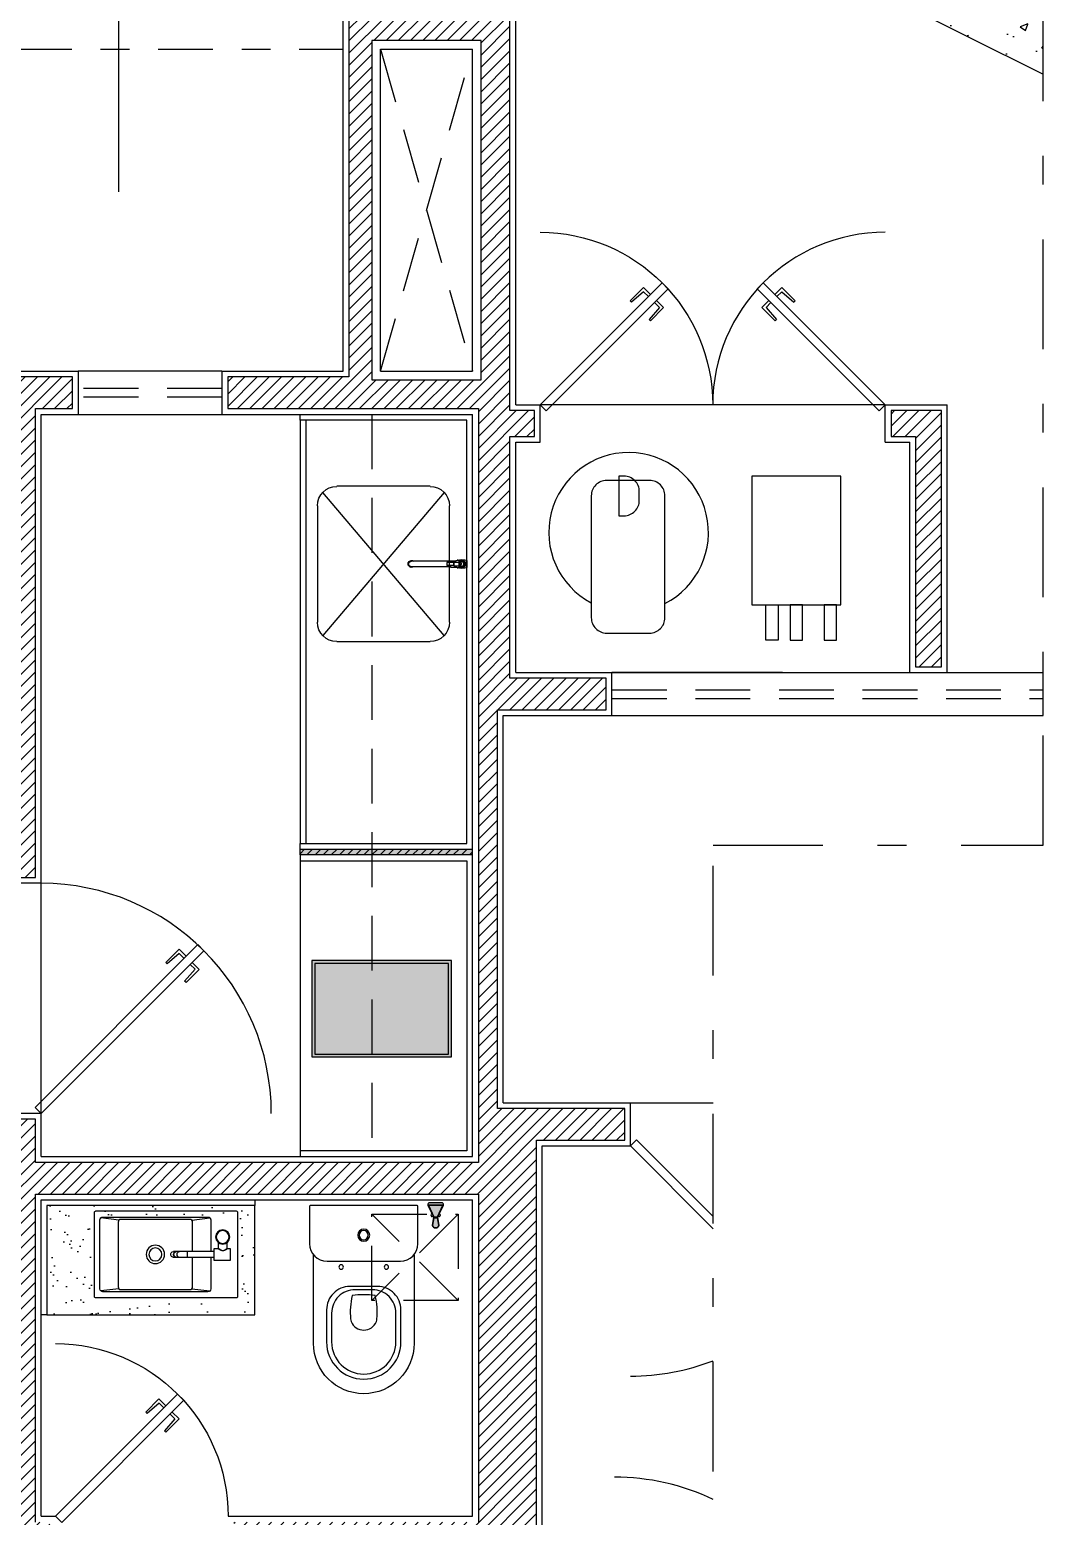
# Model space of a CAD drawing. Header units: millimetres. Extents: x 1999 to 2304, y 1614 to 1800.
# Drawn here: x 2216.34 to 2219.86, y 1637.04 to 1642.21 of the extents above; entities that cross this region are included whole.
import ezdxf

# ---------------------------------------------------------------- set-up
doc = ezdxf.new("R2010")
doc.units = ezdxf.units.MM
doc.header["$LTSCALE"] = 0.03
doc.linetypes.add('DASHDOT', pattern=[25.4, 12.7, -6.35, 0, -6.35])
doc.linetypes.add('HIDDEN', pattern=[9.525, 6.35, -3.175])
for name, color, linetype in [('BANCADAS', 5, 'Continuous'), ('BLOCOS', 5, 'Continuous'), ('Esquadrias', 3, 'Continuous'), ('Layout', 6, 'Continuous'), ('LOUÇAS E METAIS', 5, 'Continuous'), ('PL1', 1, 'Continuous'), ('PL250', 250, 'Continuous'), ('PL251', 251, 'Continuous'), ('PL3', 3, 'Continuous'), ('PL4', 4, 'Continuous'), ('PL5', 5, 'Continuous'), ('PL6', 6, 'Continuous'), ('Projeção', 250, 'HIDDEN'), ('Vegetação', 84, 'Continuous')]:
    doc.layers.add(name, color=color, linetype=linetype)
pattern_1 = [(45, (174.669163, -0.952507), (-0.02121320344, 0.02121320344), [])]

# ---------------------------------------------------------------- blocks, each defined once
blk = doc.blocks.new('PORTA60E')
at = {"layer": 'Esquadrias'}
for p, q in [((-0.4455, 0.4031), (-0.4243, 0.4243)), ((-0.4243, 0.4243), (0, 0)), ((-0.0212, -0.0212), (-0.4455, 0.4031)), ((-0.4049, 0.3624), (-0.4292, 0.3382)), ((-0.3837, 0.3837), (-0.3594, 0.4079)), ((-0.3766, 0.3766), (-0.3598, 0.3934)), ((-0.3598, 0.3934), (-0.318, 0.3573)), ((-0.3594, 0.4079), (-0.3134, 0.3619)), ((-0.3134, 0.3619), (-0.318, 0.3573)), ((-0.4292, 0.3382), (-0.3832, 0.2922)), ((-0.3978, 0.3554), (-0.4146, 0.3386)), ((-0.4146, 0.3386), (-0.3785, 0.2968)), ((-0.3832, 0.2922), (-0.3785, 0.2968)), ((0, 0), (-0.0212, -0.0212))]:
    blk.add_line(p, q, dxfattribs=at)
at = {"layer": 'Esquadrias', "color": 250}
blk.add_arc((0, 0), 0.6, 90, 180, dxfattribs=at)
blk = doc.blocks.new('compressor.01')
at = {"layer": 'Layout', "color": 5}
blk.add_lwpolyline([(0.0978, -0.096), (0.0978, 0.2239, 0.414214), (0.0578, 0.2639), (-0.055, 0.2639, 0.414214), (-0.0951, 0.2239), (-0.0951, -0.096, 0.414214), (-0.055, -0.1361), (0.0578, -0.1361, 0.414214)], format="xyb", close=True, dxfattribs=at)
at = {"layer": 'Layout'}
blk.add_lwpolyline([(0.0258, -0.1474), (0.0258, -0.0436), (0.012, -0.0436, 0.414214), (-0.0281, -0.0837), (-0.0281, -0.1073, 0.414214), (0.012, -0.1474)], format="xyb", close=True, dxfattribs=at)
at = {"layer": 'Layout', "color": 250}
blk.add_arc((0, 0), 0.2093, 117.0357, 62.1258, dxfattribs=at)
blk = doc.blocks.new('CP130_p')
at = {"layer": 'PL250'}
for points in [[(-0.0482, -0.2814, 0.414214), (-0.1293, -0.3626), (-0.1293, -0.4742, 1), (0.1293, -0.4742), (0.1293, -0.3626, 0.414214), (0.0482, -0.2814)], [(0.0402, -0.313, 0.080388), (-0.0402, -0.313, 0.078063), (-0.046, -0.3943, 0.074711), (-0.0439, -0.4031, 0.675472), (0.0439, -0.4031, 0.074711), (0.046, -0.3943, 0.078063)]]:
    blk.add_lwpolyline(points, format="xyb", close=True, dxfattribs=at)
at = {"layer": 'PL5'}
for points in [[(-0.1859, 0, 0.414232), (-0.1886, -0.0027), (-0.1886, -0.1325, 0.414213), (-0.1273, -0.1937), (0.1273, -0.1937, 0.414213), (0.1886, -0.1325), (0.1886, -0.0027, 0.414195), (0.1859, 0)], [(0, -0.0821, 1), (0, -0.1237, 1)]]:
    blk.add_lwpolyline(points, format="xyb", close=True, dxfattribs=at)
at = {"layer": 'PL6'}
for points in [[(0, -0.0872, 1), (0, -0.1187, 1)], [(-0.0786, -0.206, 1), (-0.0786, -0.2212, 1)], [(0.0786, -0.206, 1), (0.0786, -0.2212, 1)], [(-0.0305, -0.2924, 0.414214), (-0.1116, -0.3736), (-0.1116, -0.4742, 1), (0.1116, -0.4742), (0.1116, -0.3736, 0.414214), (0.0305, -0.2924)]]:
    blk.add_lwpolyline(points, format="xyb", close=True, dxfattribs=at)
blk.add_lwpolyline([(0.175, -0.171), (0.175, -0.4789, -1), (-0.175, -0.4789), (-0.175, -0.171)], format="xyb", dxfattribs=at)
blk = doc.blocks.new('DUCHA')
at = {"layer": 'PL251'}
h = blk.add_hatch(color=9, dxfattribs=at)
h.dxf.hatch_style = 1
h.paths.add_polyline_path([(0.0215, 0.0877), (-0.0215, 0.0877, 0.414214), (-0.0268, 0.0824), (-0.0268, 0.0795), (0.0268, 0.0795), (0.0268, 0.0824, 0.414214)])
h.paths.add_polyline_path([(0.0252, 0.0785), (-0.0252, 0.0785), (-0.0065, 0.0388), (0.0065, 0.0388)])
h.paths.add_polyline_path([(0.0065, 0.0355), (-0.0065, 0.0355), (-0.0115, 0.0098, 0.761197), (0.0115, 0.0098)])
h.paths.add_polyline_path([(0.0065, 0.0388), (-0.0065, 0.0388), (-0.0065, 0.0355), (0.0065, 0.0355)])
h = blk.add_hatch(color=9, dxfattribs=at)
h.dxf.hatch_style = 1
h.paths.add_polyline_path([(0.0126, 0.0495), (0.0083, 0.0404, 1.211606)], flags=16)
h.paths.add_polyline_path([(-0.0126, 0.0495, 1.211606), (-0.0083, 0.0404)], flags=16)
h.paths.add_polyline_path([(0.0268, 0.0795), (-0.0268, 0.0795), (-0.0075, 0.0386), (-0.0075, 0.0356), (-0.0125, 0.0097, 0.775983), (0.0125, 0.0097), (0.0075, 0.0356), (0.0075, 0.0386)])
h.paths.add_polyline_path([(-0.0252, 0.0785), (0.0252, 0.0785), (0.0065, 0.0388), (0.0065, 0.0355), (0.0115, 0.0098, -0.761197), (-0.0115, 0.0098), (-0.0065, 0.0355), (-0.0065, 0.0388)], flags=16)
at = {"color": 0, "ltscale": 0.5}
for p, q in [((-0.0065, 0.0388), (0.0065, 0.0388)), ((-0.0065, 0.0355), (0.0065, 0.0355))]:
    blk.add_line(p, q, dxfattribs=at)
for points in [[(-0.0268, 0.0824), (-0.0268, 0.0795), (0.0268, 0.0795), (0.0268, 0.0824, 0.414214), (0.0215, 0.0877), (-0.0215, 0.0877, 0.414214)], [(0.0075, 0.0356), (0.0075, 0.0386), (0.0268, 0.0795), (-0.0268, 0.0795), (-0.0075, 0.0386), (-0.0075, 0.0356), (-0.0125, 0.0097, 0.775983), (0.0125, 0.0097)], [(0.0065, 0.0355), (0.0065, 0.0388), (0.0252, 0.0785), (-0.0252, 0.0785), (-0.0065, 0.0388), (-0.0065, 0.0355), (-0.0115, 0.0098, 0.761197), (0.0115, 0.0098)]]:
    blk.add_lwpolyline(points, format="xyb", close=True, dxfattribs=at)
for centre, start, end in [((-0.0113, 0.0445), 104.3783, 306.2399), ((0.0113, 0.0445), 233.7601, 75.6217)]:
    blk.add_arc(centre, 0.00514, start, end, dxfattribs=at)
blk = doc.blocks.new('TORB')
at = {"layer": 'PL5', "color": 5}
for p, q in [((267.412, 16.3879), (267.4313, 16.3879)), ((267.4113, 16.3578), (267.4306, 16.3578))]:
    blk.add_line(p, q, dxfattribs=at)
blk.add_lwpolyline([(267.4097, 16.3562), (267.4097, 16.3419), (267.3697, 16.3419), (267.3697, 16.3991), (267.4097, 16.3991), (267.4097, 16.3895), (267.409, 16.3884), (267.4083, 16.3874), (267.4077, 16.3865), (267.407, 16.3854), (267.4065, 16.3847), (267.406, 16.3839), (267.4056, 16.383), (267.4053, 16.3826), (267.4051, 16.3821), (267.4048, 16.3816), (267.4046, 16.3812), (267.4044, 16.3807), (267.4042, 16.3802), (267.4039, 16.3797), (267.4037, 16.3791), (267.4035, 16.3786), (267.4033, 16.3781), (267.4032, 16.3775), (267.403, 16.3769), (267.4029, 16.3764), (267.4028, 16.3758), (267.4027, 16.3752), (267.4026, 16.3746), (267.4025, 16.374), (267.4025, 16.3734), (267.4025, 16.3728), (267.4025, 16.3722), (267.4025, 16.3716), (267.4026, 16.371), (267.4027, 16.3704), (267.4028, 16.3698), (267.4029, 16.3692), (267.4031, 16.3686), (267.4032, 16.3681), (267.4034, 16.3675), (267.4036, 16.367), (267.4038, 16.3665), (267.404, 16.3659), (267.4042, 16.3654), (267.4044, 16.3649), (267.4047, 16.3644), (267.4049, 16.364), (267.4051, 16.3635), (267.4054, 16.3631), (267.4059, 16.3622), (267.4064, 16.3614), (267.4068, 16.3606), (267.4073, 16.3598), (267.4079, 16.3589), (267.4083, 16.3583, 0.006646)], format="xyb", close=True, dxfattribs=at)
at = {"layer": 'PL5', "color": 250}
blk.add_lwpolyline([(267.4113, 16.3578, -0.006968), (267.4098, 16.3597), (267.4096, 16.3599), (267.4089, 16.3608), (267.4084, 16.3614), (267.4079, 16.3621), (267.4074, 16.3628), (267.4069, 16.3636), (267.4066, 16.364), (267.4064, 16.3644), (267.4061, 16.3648), (267.4059, 16.3653), (267.4056, 16.3657), (267.4054, 16.3661), (267.4051, 16.3666), (267.4049, 16.3671), (267.4047, 16.3676), (267.4045, 16.368), (267.4043, 16.3685), (267.4041, 16.369), (267.404, 16.3696), (267.4038, 16.3701), (267.4038, 16.3704), (267.4037, 16.3706), (267.4037, 16.3709), (267.4036, 16.3712), (267.4036, 16.3714), (267.4036, 16.3717), (267.4035, 16.372), (267.4035, 16.3722), (267.4035, 16.3725), (267.4035, 16.3728), (267.4035, 16.3731), (267.4035, 16.3733), (267.4035, 16.3736), (267.4035, 16.3739), (267.4036, 16.3742), (267.4036, 16.3744), (267.4036, 16.3747), (267.4037, 16.375), (267.4037, 16.3752), (267.4038, 16.3755), (267.4039, 16.376), (267.4041, 16.3766), (267.4043, 16.3771), (267.4044, 16.3776), (267.4046, 16.3781), (267.4049, 16.3785), (267.4051, 16.379), (267.4053, 16.3795), (267.4055, 16.3799), (267.4058, 16.3804), (267.406, 16.3808), (267.4063, 16.3812), (267.4066, 16.3816), (267.4068, 16.382), (267.4071, 16.3824), (267.4076, 16.3832), (267.4081, 16.3839), (267.4086, 16.3846), (267.4091, 16.3852), (267.4097, 16.386), (267.4105, 16.3869), (267.4113, 16.3879), (267.412, 16.3879)], format="xyb", dxfattribs=at)
at = {"layer": 'PL5'}
for points in [[(267.4097, 16.3895, 0.414213), (267.4113, 16.3879)], [(267.4113, 16.3578, 0.414213), (267.4097, 16.3562)]]:
    blk.add_lwpolyline(points, format="xyb", dxfattribs=at)
at = {"layer": 'PL5', "color": 5}
for points in [[(267.3794, 16.3419), (267.3794, 16.2488)], [(267.4001, 16.3419), (267.4001, 16.2488)], [(267.3794, 16.2488), (267.3794, 16.2113)], [(267.4001, 16.2488), (267.4001, 16.2113)], [(267.3794, 16.2106), (267.3794, 16.2009)], [(267.4, 16.2106), (267.4, 16.2009)]]:
    blk.add_lwpolyline(points, dxfattribs=at)
at = {"layer": 'PL5', "color": 250}
blk.add_lwpolyline([(267.4001, 16.2488), (267.3794, 16.2488)], dxfattribs=at)
at = {"layer": 'PL5', "color": 5}
blk.add_circle((267.4505, 16.3724), 0.0246, dxfattribs=at)
at = {"layer": 'PL5', "color": 250}
for radius in [0.0233, 0.0223]:
    blk.add_circle((267.4505, 16.3724), radius, dxfattribs=at)
for centre, major_axis, start_param, end_param in [((267.3897, 16.2225), (0.0103, 0), 3.141593, 6.283185), ((267.3897, 16.2113), (0.0103, 0), 3.141593, 6.283185), ((267.3897, 16.2106), (-0.0103, 0), 6.283074, 8.471289), ((267.3897, 16.2106), (-0.00971, 0), 0.961662, 2.178992), ((267.3897, 16.2106), (-0.0103, 0), 2.188103, 3.141482)]:
    blk.add_ellipse(centre, major_axis=major_axis, ratio=0.866025, start_param=start_param, end_param=end_param, dxfattribs=at)
at = {"layer": 'PL5'}
for start_param, end_param in [(6.280062, 6.283074), (3.141482, 3.144722)]:
    blk.add_ellipse((267.3897, 16.2106), major_axis=(-0.0103, 0), ratio=0.866025, start_param=start_param, end_param=end_param, dxfattribs=at)
at = {"layer": 'PL5', "color": 5}
for start_param, end_param in [(6.283074, 8.471289), (2.188103, 3.141482)]:
    blk.add_ellipse((267.3897, 16.2009), major_axis=(-0.0103, 0), ratio=0.866025, start_param=start_param, end_param=end_param, dxfattribs=at)
blk = doc.blocks.new('cuba apoio')
at = {"layer": 'LOUÇAS E METAIS'}
blk.add_lwpolyline([(2058.1553, 1014.7076, 0.414214), (2058.1503, 1014.7026), (2058.1503, 1014.2126, 0.414214), (2058.1553, 1014.2076), (2058.4453, 1014.2076, 0.414214), (2058.4503, 1014.2126), (2058.4503, 1014.7026, 0.414214), (2058.4453, 1014.7076)], format="xyb", close=True, dxfattribs=at)
for points in [[(2058.1732, 1014.2305, -0.198917), (2058.1703, 1014.2376), (2058.1703, 1014.6034, -0.414214), (2058.1803, 1014.6134), (2058.2899, 1014.6134)], [(2058.3106, 1014.6134), (2058.4203, 1014.6134, -0.414214), (2058.4303, 1014.6034), (2058.4303, 1014.2376, -0.198917), (2058.4273, 1014.2305)], [(2058.4273, 1014.2305, -0.198907), (2058.4203, 1014.2276), (2058.1803, 1014.2276, -0.198908), (2058.1732, 1014.2305)]]:
    blk.add_lwpolyline(points, format="xyb", dxfattribs=at)
at = {"layer": 'PL5', "color": 250}
for points in [[(2058.1812, 1014.5471), (2058.1732, 1014.6104)], [(2058.4193, 1014.5471), (2058.4273, 1014.6104)], [(2058.1812, 1014.2939), (2058.1732, 1014.2305)], [(2058.4193, 1014.2939), (2058.4273, 1014.2305)]]:
    blk.add_lwpolyline(points, dxfattribs=at)
blk.add_lwpolyline([(2058.2899, 1014.55), (2058.1883, 1014.55, 0.414214), (2058.1783, 1014.54), (2058.1783, 1014.301, 0.414214), (2058.1883, 1014.291), (2058.4123, 1014.291, 0.414214), (2058.4223, 1014.301), (2058.4223, 1014.4205), (2058.4223, 1014.54, 0.414214), (2058.4123, 1014.55), (2058.3106, 1014.55)], format="xyb", dxfattribs=at)
blk.add_lwpolyline([(2058.3003, 1014.4525, 1), (2058.3003, 1014.3885, 1)], format="xyb", close=True, dxfattribs=at)
at = {"layer": 'PL5', "color": 6}
blk.add_lwpolyline([(2058.3003, 1014.443, 1), (2058.3003, 1014.398, 1)], format="xyb", close=True, dxfattribs=at)
at = {"layer": 'PL5', "color": 8, "xscale": -1}
blk.add_blockref('TORB', (2325.69, 998.2822), dxfattribs=at)
blk = doc.blocks.new('autoclave.01')
at = {"layer": 'Layout'}
h = blk.add_hatch(color=9, dxfattribs=at)
h.dxf.hatch_style = 1
h.paths.add_polyline_path([(0, -0.2425), (0.335, -0.2425), (0.335, 0.2425), (0, 0.2425)])
at = {"layer": 'Layout', "color": 5}
blk.add_lwpolyline([(0, -0.2425), (0.335, -0.2425), (0.335, 0.2425), (0, 0.2425)], close=True, dxfattribs=at)
at = {"layer": 'Layout', "color": 250}
blk.add_lwpolyline([(0.01, -0.2325), (0.325, -0.2325), (0.325, 0.2325), (0.01, 0.2325)], close=True, dxfattribs=at)
blk = doc.blocks.new('erwerh')
at = {"layer": 'BLOCOS', "color": 250}
for p, q in [((557523.0138, 9587158.7642), (557523.2877, 9587159.0864)), ((557523.0138, 9587159.0864), (557523.2877, 9587158.7642))]:
    blk.add_line(p, q, dxfattribs=at)
at = {"layer": 'BLOCOS', "color": 6}
for p, q in [((557523.0458, 9587159.1003), (557523.2558, 9587159.1003)), ((557523.002, 9587158.794), (557523.002, 9587159.0565)), ((557523.2995, 9587159.0565), (557523.2995, 9587158.794)), ((557523.2558, 9587158.7503), (557523.0458, 9587158.7503))]:
    blk.add_line(p, q, dxfattribs=at)
for centre, start, end in [((557523.0458, 9587159.0565), 90, 180), ((557523.2558, 9587159.0565), 0, 90), ((557523.0458, 9587158.794), 180, 270), ((557523.2558, 9587158.794), 270, 0)]:
    blk.add_arc(centre, 0.0437, start, end, dxfattribs=at)
blk = doc.blocks.new('tornaira de parede.01')
at = {"layer": 'LOUÇAS E METAIS'}
for p, q in [((-0.0095, 0.0563), (-0.0095, 0.1923)), ((0.0095, 0.0563), (0.0095, 0.1923)), ((-0.011, 0.0563), (-0.0048, 0.0563)), ((-0.011, 0.0563), (-0.011, 0.0384)), ((-0.0048, 0.0455), (-0.0048, 0.0695)), ((-0.0048, 0.0695), (0.0047, 0.0695)), ((0.0047, 0.0455), (0.0047, 0.0695)), ((0.0047, 0.0563), (0.011, 0.0563)), ((0.011, 0.0563), (0.011, 0.0384)), ((0, 0.0173), (-0.0152, 0.0325)), ((-0.0118, 0), (0.0118, 0)), ((-0.0068, 0.0445), (-0.0068, 0.0455)), ((-0.0068, 0.0445), (-0.0068, 0.026)), ((0.0152, 0.0325), (0, 0.0173)), ((0.0068, 0.0445), (0.0068, 0.0455)), ((0.0068, 0.0455), (0.0068, 0.0455)), ((0.0068, 0.0445), (0.0068, 0.026))]:
    blk.add_line(p, q, dxfattribs=at)
for radius in [0.011, 0.00911, 0.00711]:
    blk.add_circle((0, 0.0173), radius, dxfattribs=at)
for centre, radius, start, end in [((0, 0.1923), 0.012, 322.3415, 217.6585), ((0, 0.1923), 0.0095, 0, 180), ((0.0213, 0.0173), 0.0373, 152.3826, 207.6174), ((0, 0.0173), 0.013, 121.2807, 58.7193), ((-0.021, 0.0384), 0.01, 337.4895, 0), ((0.021, 0.0384), 0.01, 180, 202.5105), ((-0.0213, 0.0173), 0.0373, 332.3826, 27.6174)]:
    blk.add_arc(centre, radius, start, end, dxfattribs=at)
at = {"layer": 'LOUÇAS E METAIS', "extrusion": (0, 0, -1)}
for major_axis, ratio, start_param, end_param in [((-0.00675, 0), 0.145907, 2.351393, 7.073385), ((0.00475, 0), 0.103175, 0, 3.141593)]:
    blk.add_ellipse((0, 0.0455), major_axis=major_axis, ratio=ratio, start_param=start_param, end_param=end_param, dxfattribs=at)
blk = doc.blocks.new('PORTA80D')
at = {"layer": 'Esquadrias'}
for p, q in [((-0.5869, 0.5445), (-0.5657, 0.5657)), ((-0.0212, -0.0212), (-0.5869, 0.5445)), ((-0.5657, 0.5657), (0, 0)), ((-0.5251, 0.5251), (-0.5008, 0.5494)), ((-0.518, 0.518), (-0.5012, 0.5348)), ((-0.5012, 0.5348), (-0.4594, 0.4987)), ((-0.5008, 0.5494), (-0.4548, 0.5034)), ((-0.5463, 0.5039), (-0.5706, 0.4796)), ((-0.5706, 0.4796), (-0.5246, 0.4336)), ((-0.5392, 0.4968), (-0.556, 0.48)), ((-0.556, 0.48), (-0.5199, 0.4382)), ((-0.4548, 0.5034), (-0.4594, 0.4987)), ((-0.5246, 0.4336), (-0.5199, 0.4382)), ((0, 0), (-0.0212, -0.0212))]:
    blk.add_line(p, q, dxfattribs=at)
at = {"layer": 'Esquadrias', "color": 250}
blk.add_arc((0, 0), 0.8, 90, 180, dxfattribs=at)
blk = doc.blocks.new('CORTE50')
at = {"layer": 'PL3'}
for p, q in [((-0.4243, 0), (0, 0.4243)), ((0.4243, 0), (0, 0.4243)), ((0.4243, 0), (-0.4243, 0)), ((0.8985, 0), (0.7985, 0)), ((2.1213, 0), (1.2728, 0))]:
    blk.add_line(p, q, dxfattribs=at)
blk.add_circle((0, 0), 0.3, dxfattribs=at)

msp = doc.modelspace()

# ---------------------------------------------------------------- hatches: boundary and pattern name
at = {"layer": 'BANCADAS'}
h = msp.add_hatch(color=9, dxfattribs=at)
h.dxf.hatch_style = 1
h.paths.add_polyline_path([(2217.8773, 1639.3394), (2217.2773, 1639.3394), (2217.2773, 1639.3594), (2217.8773, 1639.3594)])
h = msp.add_hatch(dxfattribs=at)
h.set_pattern_fill('_USER', color=6, scale=0.02, angle=45, pattern_type=0)
h.set_pattern_definition([(45, (8.702923, 895.470493), (-0.01414213562, 0.01414213562), [])])
h.paths.add_polyline_path([(2217.8773, 1639.3394), (2217.2773, 1639.3394), (2217.2773, 1639.3594), (2217.8773, 1639.3594)])
h = msp.add_hatch(dxfattribs=at)
h.set_pattern_fill('AR-SAND', color=251, scale=0.002)
h.set_pattern_definition([(37.5, (-1153.60153, -104.92409), (-0.0032000626, 0.0978826475), [0, -0.077216, 0, -0.08636, 0, -0.08255]), (7.5, (-1153.60153, -104.92409), (0.0899046566, 0.14336502), [0, -0.041656, 0, -0.069596, 0, -0.02667]), (327.5, (-1153.66402, -104.92409), (0.158198474, 0.000287437), [0, -0.0254, 0, -0.09144, 0, -0.11938]), (317.5, (-1153.66402, -104.92409), (0.1527112905, 0.0445858647), [0, -0.0127, 0, -0.059944, 0, -0.06858])])
h.paths.add_polyline_path([(2216.3973, 1638.1209), (2217.1202, 1638.1209), (2217.1202, 1637.7409), (2216.3973, 1637.7409)])
edge = h.paths.add_edge_path(flags=16)
edge.add_arc((2217.0563, 1638.0759), 0.005, 360, 450)
edge.add_line((2217.0563, 1638.0809), (2216.5663, 1638.0809))
edge.add_arc((2216.5663, 1638.0759), 0.005, 90, 180)
edge.add_line((2216.5613, 1638.0759), (2216.5613, 1637.7859))
edge.add_arc((2216.5663, 1637.7859), 0.005, 180, 270)
edge.add_line((2216.5663, 1637.7809), (2217.0563, 1637.7809))
edge.add_arc((2217.0563, 1637.7859), 0.005, 270, 360)
edge.add_line((2217.0613, 1637.7859), (2217.0613, 1638.0759))
edge = h.paths.add_edge_path(flags=0)
edge.add_arc((2216.6143, 1637.9916), 0.0223, 90, 450, ccw=False)
edge = h.paths.add_edge_path(flags=0)
edge.add_line((2216.6003, 1637.9487), (2216.603, 1637.947))
edge.add_line((2216.603, 1637.947), (2216.6056, 1637.9457))
edge.add_line((2216.6056, 1637.9457), (2216.6081, 1637.9446))
edge.add_line((2216.6081, 1637.9446), (2216.6109, 1637.9438))
edge.add_line((2216.6109, 1637.9438), (2216.6139, 1637.9436))
edge.add_line((2216.6139, 1637.9436), (2216.6168, 1637.9439))
edge.add_line((2216.6168, 1637.9439), (2216.6196, 1637.9447))
edge.add_line((2216.6196, 1637.9447), (2216.6224, 1637.9459))
edge.add_line((2216.6224, 1637.9459), (2216.6252, 1637.9474))
edge.add_line((2216.6252, 1637.9474), (2216.6268, 1637.9484))
edge.add_line((2216.6268, 1637.9484), (2216.6279, 1637.9491))
edge.add_arc((2216.5761, 1638.0269), 0.0934, 303.6563, 305.551)
edge.add_line((2216.6304, 1637.9509), (2216.6448, 1637.9509))
edge.add_line((2216.6448, 1637.9509), (2216.6448, 1637.9109))
edge.add_line((2216.6448, 1637.9109), (2216.5876, 1637.9109))
edge.add_line((2216.5876, 1637.9109), (2216.5876, 1637.9509))
edge.add_line((2216.5876, 1637.9509), (2216.5971, 1637.9509))
edge.add_line((2216.5971, 1637.9509), (2216.6003, 1637.9487))
edge = h.paths.add_edge_path(flags=0)
edge.add_arc((2217.0313, 1638.0509), 0.01, 360, 404.999)
edge.add_arc((2217.0313, 1638.0509), 0.01, 404.999, 450)
edge.add_line((2217.0313, 1638.0609), (2216.6655, 1638.0609))
edge.add_arc((2216.6655, 1638.0509), 0.01, 90, 180)
edge.add_line((2216.6555, 1638.0509), (2216.6555, 1637.9412))
edge.add_line((2216.6555, 1637.9412), (2216.7379, 1637.9412))
edge.add_line((2216.7379, 1637.9412), (2216.7379, 1637.9206))
edge.add_line((2216.7379, 1637.9206), (2216.6555, 1637.9206))
edge.add_line((2216.6555, 1637.9206), (2216.6555, 1637.8109))
edge.add_arc((2216.6655, 1637.8109), 0.01, 180, 270)
edge.add_line((2216.6655, 1637.8009), (2217.0313, 1637.8009))
edge.add_arc((2217.0313, 1637.8109), 0.01, 270, 315.001)
edge.add_arc((2217.0313, 1637.8109), 0.01, 315.001, 360)
edge.add_line((2217.0413, 1637.8109), (2217.0413, 1638.0509))
edge = h.paths.add_edge_path(flags=0)
edge.add_arc((2216.8484, 1637.9309), 0.032, 90, 450, ccw=False)
edge = h.paths.add_edge_path(flags=0)
edge.add_arc((2216.8484, 1637.9309), 0.0225, 90, 450, ccw=False)
edge = h.paths.add_edge_path(flags=0)
edge.add_ellipse((2216.7858, 1637.9309), major_axis=(0, 0.0103), ratio=0.866025, start_angle=179.9936, end_angle=305.3691)
edge.add_ellipse((2216.7858, 1637.9309), major_axis=(0, 0.0103), ratio=0.866025, start_angle=305.3691, end_angle=359.9936)
edge.add_line((2216.7858, 1637.9412), (2216.776, 1637.9412))
edge.add_line((2216.776, 1637.9412), (2216.7755, 1637.9412))
edge.add_ellipse((2216.7754, 1637.9309), major_axis=(0, 0.0103), ratio=0.866025, start_angle=302.4512, end_angle=360)
edge.add_line((2216.7754, 1637.9412), (2216.7641, 1637.9412))
edge.add_ellipse((2216.7641, 1637.9309), major_axis=(0, 0.0103), ratio=0.866025, start_angle=180, end_angle=360, ccw=False)
edge.add_line((2216.7641, 1637.9206), (2216.7759, 1637.9206))
edge.add_ellipse((2216.776, 1637.9309), major_axis=(0, 0.0103), ratio=0.866025, start_angle=180, end_angle=305.3691, ccw=False)
edge.add_line((2216.776, 1637.9206), (2216.7858, 1637.9206))
edge = h.paths.add_edge_path(flags=0)
edge.add_arc((2216.6143, 1637.9916), 0.0246, 360, 540)
edge.add_arc((2216.6143, 1637.9916), 0.0246, 180, 230.8644)
edge.add_line((2216.5987, 1637.9725), (2216.5987, 1637.9532))
edge.add_line((2216.5987, 1637.9532), (2216.5987, 1637.9525))
edge.add_line((2216.5987, 1637.9525), (2216.6017, 1637.95))
edge.add_line((2216.6017, 1637.95), (2216.6045, 1637.9481))
edge.add_line((2216.6045, 1637.9481), (2216.6071, 1637.9465))
edge.add_line((2216.6071, 1637.9465), (2216.6099, 1637.9452))
edge.add_line((2216.6099, 1637.9452), (2216.6128, 1637.9446))
edge.add_line((2216.6128, 1637.9446), (2216.6158, 1637.9447))
edge.add_line((2216.6158, 1637.9447), (2216.6188, 1637.9456))
edge.add_line((2216.6188, 1637.9456), (2216.6215, 1637.9471))
edge.add_line((2216.6215, 1637.9471), (2216.6241, 1637.9488))
edge.add_line((2216.6241, 1637.9488), (2216.6261, 1637.9503))
edge.add_arc((2216.573, 1638.0179), 0.086, 308.1451, 310.4947)
edge.add_line((2216.6288, 1637.9525), (2216.6288, 1637.9718))
edge.add_arc((2216.6143, 1637.9916), 0.0246, 306.2791, 360)
at = {"layer": 'PL1'}
h = msp.add_hatch(dxfattribs=at)
h.set_pattern_fill('_USER', color=251, scale=0.03, angle=45, pattern_type=0)
h.set_pattern_definition(pattern_1)
h.paths.add_polyline_path([(2218.0073, 1642.2509), (2217.4473, 1642.2509), (2217.4473, 1641.0009), (2217.0258, 1641.0009), (2217.0258, 1640.8909), (2217.8973, 1640.8909), (2217.8973, 1638.2709), (2216.3573, 1638.2709), (2216.3573, 1638.4209), (2216.2473, 1638.4209), (2216.2473, 1637.0209), (2213.8723, 1637.0209), (2213.8723, 1636.9309), (2214.0223, 1636.9309), (2214.0223, 1636.8609), (2214.1323, 1636.8609), (2214.1323, 1636.9109), (2216.4073, 1636.9109), (2216.4073, 1637.0209), (2216.3573, 1637.0209), (2216.3573, 1638.1609), (2217.8973, 1638.1609), (2217.8973, 1637.0209), (2217.0473, 1637.0209), (2217.0473, 1636.9109), (2217.9993, 1636.9109), (2217.9993, 1636.4669), (2218.0993, 1636.4669), (2218.0993, 1638.3479), (2218.4063, 1638.3479), (2218.4063, 1638.4579), (2217.9633, 1638.4579), (2217.9633, 1639.8439), (2218.3418, 1639.8439), (2218.3418, 1639.9539), (2218.0073, 1639.9539), (2218.0073, 1640.7939), (2218.0923, 1640.7939), (2218.0923, 1640.8839), (2218.0073, 1640.8839)])
h.paths.add_polyline_path([(2217.5273, 1640.9909), (2217.5273, 1642.1709), (2217.9073, 1642.1709), (2217.9073, 1640.9909)], flags=16)
h.paths.add_polyline_path([(2217.5573, 1641.0209), (2217.5573, 1642.1409), (2217.8773, 1642.1409), (2217.8773, 1641.0209)], flags=0)
h = msp.add_hatch(dxfattribs=at)
h.set_pattern_fill('_USER', color=251, scale=0.03, angle=45, pattern_type=0)
h.set_pattern_definition(pattern_1)
h.paths.add_polyline_path([(2216.4858, 1641.0009), (2211.6073, 1641.0009), (2211.6073, 1640.9109), (2216.2473, 1640.9109), (2216.2473, 1639.2609), (2216.3573, 1639.2609), (2216.3573, 1640.8909), (2216.4858, 1640.8909)])
h = msp.add_hatch(dxfattribs=at)
h.set_pattern_fill('_USER', color=251, scale=0.03, angle=45, pattern_type=0)
h.set_pattern_definition(pattern_1)
h.paths.add_polyline_path([(2219.5073, 1640.8839), (2219.3323, 1640.8839), (2219.3323, 1640.7939), (2219.4173, 1640.7939), (2219.4173, 1639.9939), (2219.5073, 1639.9939)])
at = {"layer": 'Vegetação'}
h = msp.add_hatch(dxfattribs=at)
h.set_pattern_fill('AR-CONC', color=256, scale=0.0015)
h.set_pattern_definition([(50, (174.66916, -0.9525), (0.273277003, -0.023908628), [0.028575, -0.314325]), (355, (174.66916, -0.9525), (-0.052865132, 0.286585268), [0.02286, -0.251460876]), (100.451445, (174.69194, -0.9545), (0.22041187, 0.262676628), [0.024285013, -0.267135367]), (46.1842, (174.66916, -0.8763), (0.40661856, -0.06306349), [0.0428625, -0.4714875]), (96.635558, (174.70305, -0.88156), (0.3561062, 0.371139187), [0.036427535, -0.40070341]), (351.184151, (174.66916, -0.8763), (0.3561062, 0.37113919), [0.03428995, -0.3771896]), (21, (174.70726, -0.89536), (0.227421587, -0.153397797), [0.028575, -0.314325]), (326, (174.70726, -0.89536), (0.092703043, 0.27628195), [0.02286, -0.25146]), (71.451445, (174.72621, -0.90814), (0.32012463, 0.122884153), [0.024285013, -0.267134906]), (37.5, (174.66916, -0.95251), (0.004632905, 0.1268325583), [0, -0.248412, 0, -0.25527, 0, -0.2524125]), (7.5, (174.66916, -0.95251), (0.100229494, 0.150270862), [0, -0.145542, 0, -0.242697, 0, -0.0962025]), (327.5, (174.5842, -0.95251), (0.2033858928, -0.008593116), [0, -0.09525, 0, -0.29718, 0, -0.394335]), (317.5, (174.5461, -0.9525), (0.222193772, 0.038139737), [0, -0.123825, 0, -0.197358, 0, -0.280035])])
h.paths.add_polyline_path([(2219.8618, 1642.0533), (2219.8618, 1644.8469), (2218.0273, 1644.8469), (2218.0273, 1642.9669)])

# ---------------------------------------------------------------- linework, layer by layer
at = {"color": 5, "linetype": 'DASHDOT'}
for p, q in [((2219.8618, 1639.3739), (2219.8618, 1644.8469)), ((2218.7143, 1639.3739), (2219.8618, 1639.3739)), ((2218.7143, 1625.1289), (2218.7143, 1639.3739))]:
    msp.add_line(p, q, dxfattribs=at)
at = {"layer": 'BANCADAS', "color": 6}
for p, q in [((2217.2773, 1640.8509), (2217.2773, 1639.3794)), ((2217.2773, 1639.3194), (2217.2773, 1638.3109))]:
    msp.add_line(p, q, dxfattribs=at)
at = {"layer": 'BANCADAS', "color": 250}
msp.add_line((2217.2973, 1640.8509), (2217.2973, 1639.3794), dxfattribs=at)
at = {"layer": 'BANCADAS', "color": 6, "linetype": 'Continuous'}
for p, q in [((2217.1202, 1637.7409), (2217.1202, 1638.1209)), ((2216.3973, 1637.7409), (2217.1202, 1637.7409))]:
    msp.add_line(p, q, dxfattribs=at)
at = {"layer": 'BANCADAS'}
for points in [[(2217.2773, 1639.3594), (2217.2773, 1639.3794), (2217.8573, 1639.3794), (2217.8573, 1640.8509), (2217.2773, 1640.8509), (2217.2773, 1640.8709)], [(2217.2773, 1639.3394), (2217.2773, 1639.3194), (2217.8573, 1639.3194), (2217.8573, 1638.3109), (2217.2773, 1638.3109), (2217.2773, 1638.2909)], [(2217.1202, 1638.1409), (2217.1202, 1638.1209), (2216.3973, 1638.1209), (2216.3973, 1637.7409), (2216.3773, 1637.7409)]]:
    msp.add_lwpolyline(points, dxfattribs=at)
at = {"layer": 'BANCADAS', "color": 3}
msp.add_lwpolyline([(2217.8773, 1639.3394), (2217.2773, 1639.3394), (2217.2773, 1639.3594), (2217.8773, 1639.3594)], dxfattribs=at)
at = {"layer": 'Esquadrias', "linetype": 'HIDDEN'}
for p, q in [((2217.0058, 1640.9609), (2216.5058, 1640.9609)), ((2217.0058, 1640.9309), (2216.5058, 1640.9309)), ((2218.3618, 1639.9139), (2219.8618, 1639.9139)), ((2218.3618, 1639.8839), (2219.8618, 1639.8839))]:
    msp.add_line(p, q, dxfattribs=at)
at = {"layer": 'Esquadrias'}
for p, q in [((2218.4263, 1638.3279), (2218.4475, 1638.3491)), ((2218.7143, 1638.0399), (2218.4263, 1638.3279)), ((2218.4475, 1638.3491), (2218.7143, 1638.0823))]:
    msp.add_line(p, q, dxfattribs=at)
at = {"layer": 'Esquadrias', "color": 250}
for centre, start, end in [((2218.4263, 1638.3279), 270, 291.1002), ((2218.3703, 1636.3769), 64.5324, 90)]:
    msp.add_arc(centre, 0.8, start, end, dxfattribs=at)
at = {"layer": 'Layout', "linetype": 'HIDDEN'}
msp.add_line((2217.5273, 1640.8709), (2217.5273, 1638.2909), dxfattribs=at)
at = {"layer": 'Layout', "color": 5}
msp.add_lwpolyline([(2219.1574, 1640.656), (2218.8486, 1640.656), (2218.8486, 1640.2092), (2219.1574, 1640.2092)], close=True, dxfattribs=at)
at = {"layer": 'Layout'}
for points in [[(2218.8975, 1640.2092), (2218.9398, 1640.2092), (2218.9398, 1640.0856), (2218.8975, 1640.0856)], [(2219.0241, 1640.2092), (2218.9819, 1640.2092), (2218.9819, 1640.0856), (2219.0241, 1640.0856)], [(2219.1424, 1640.2092), (2219.1002, 1640.2092), (2219.1002, 1640.0856), (2219.1424, 1640.0856)]]:
    msp.add_lwpolyline(points, close=True, dxfattribs=at)
at = {"layer": 'PL1'}
for p, q in [((2217.4273, 1641.0209), (2217.4273, 1642.2709)), ((2218.0273, 1640.9039), (2218.0273, 1642.2709)), ((2217.5573, 1641.0209), (2217.5573, 1642.1409)), ((2217.5573, 1642.1409), (2217.8773, 1642.1409)), ((2217.8773, 1641.0209), (2217.8773, 1642.1409)), ((2210.9753, 1641.0209), (2216.5058, 1641.0209)), ((2216.5058, 1641.0209), (2216.5058, 1640.8709)), ((2217.0058, 1641.0209), (2217.4273, 1641.0209)), ((2217.0058, 1641.0209), (2217.0058, 1640.8709)), ((2217.5573, 1641.0209), (2217.8773, 1641.0209)), ((2218.0273, 1640.9039), (2218.1123, 1640.9039)), ((2218.1123, 1640.7739), (2218.1123, 1640.9039)), ((2219.3123, 1640.9039), (2219.5273, 1640.9039)), ((2219.3123, 1640.7739), (2219.3123, 1640.9039)), ((2219.5273, 1639.9739), (2219.5273, 1640.9039)), ((2216.3773, 1639.2409), (2216.3773, 1640.8709)), ((2216.3773, 1640.8709), (2216.5058, 1640.8709)), ((2217.0058, 1640.8709), (2217.8773, 1640.8709)), ((2217.8773, 1638.2909), (2217.8773, 1640.8709)), ((2218.0273, 1640.7739), (2218.1123, 1640.7739)), ((2218.0273, 1639.9739), (2218.0273, 1640.7739)), ((2219.3123, 1640.7739), (2219.3973, 1640.7739)), ((2219.3973, 1639.9739), (2219.3973, 1640.7739)), ((2218.0273, 1639.9739), (2218.3618, 1639.9739)), ((2218.9545, 1639.9739), (2218.3618, 1639.9739)), ((2218.3618, 1639.8239), (2218.3618, 1639.9739)), ((2219.8618, 1639.8239), (2219.8618, 1639.9739)), ((2217.9833, 1639.8239), (2218.3618, 1639.8239)), ((2217.9833, 1638.4779), (2217.9833, 1639.8239)), ((2216.3773, 1639.2409), (2216.2273, 1639.2409)), ((2217.9833, 1638.4779), (2218.4263, 1638.4779)), ((2218.4263, 1638.3279), (2218.4263, 1638.4779)), ((2216.3773, 1638.4409), (2216.2273, 1638.4409)), ((2216.3773, 1638.2909), (2216.3773, 1638.4409)), ((2218.1193, 1638.3279), (2218.4263, 1638.3279)), ((2218.1193, 1636.4469), (2218.1193, 1638.3279)), ((2216.3773, 1638.2909), (2217.8773, 1638.2909)), ((2216.3773, 1637.0409), (2216.3773, 1638.1409)), ((2216.3773, 1638.1409), (2217.8773, 1638.1409)), ((2217.8773, 1637.0409), (2217.8773, 1638.1409)), ((2216.3773, 1637.0409), (2216.4273, 1637.0409)), ((2217.0273, 1637.0409), (2217.8773, 1637.0409))]:
    msp.add_line(p, q, dxfattribs=at)
at = {"layer": 'PL1', "color": 6}
for points in [[(2218.0993, 1636.4669), (2218.0993, 1638.3479), (2218.4063, 1638.3479), (2218.4063, 1638.4579), (2217.9633, 1638.4579), (2217.9633, 1639.8439), (2218.3418, 1639.8439), (2218.3418, 1639.9539), (2218.0073, 1639.9539), (2218.0073, 1640.7939), (2218.0923, 1640.7939), (2218.0923, 1640.8839), (2218.0073, 1640.8839), (2218.0073, 1642.2509), (2217.4473, 1642.2509), (2217.4473, 1641.0009), (2217.0258, 1641.0009), (2217.0258, 1640.8909), (2217.8973, 1640.8909), (2217.8973, 1638.2709), (2216.3573, 1638.2709), (2216.3573, 1638.4209), (2216.2473, 1638.4209), (2216.2473, 1637.0209)], [(2211.1323, 1640.9109), (2216.2473, 1640.9109), (2216.2473, 1639.2609), (2216.3573, 1639.2609), (2216.3573, 1640.8909), (2216.4858, 1640.8909), (2216.4858, 1641.0009), (2210.9953, 1641.0009), (2210.9953, 1637.8109), (2211.1323, 1637.8109), (2211.1323, 1640.9109)], [(2216.3573, 1637.0209), (2216.3573, 1638.1609), (2217.8973, 1638.1609), (2217.8973, 1637.0209)]]:
    msp.add_lwpolyline(points, dxfattribs=at)
for points in [[(2217.9073, 1642.1709), (2217.5273, 1642.1709), (2217.5273, 1640.9909), (2217.9073, 1640.9909)], [(2219.5073, 1640.8839), (2219.3323, 1640.8839), (2219.3323, 1640.7939), (2219.4173, 1640.7939), (2219.4173, 1639.9939), (2219.5073, 1639.9939)]]:
    msp.add_lwpolyline(points, close=True, dxfattribs=at)
at = {"layer": 'PL250'}
for p, q in [((2217.9773, 1642.9918), (2219.8618, 1642.0533)), ((2219.3123, 1640.9039), (2218.1123, 1640.9039)), ((2216.3773, 1638.4409), (2216.3773, 1639.2409)), ((2218.4263, 1638.4779), (2218.7143, 1638.4779))]:
    msp.add_line(p, q, dxfattribs=at)
at = {"layer": 'PL4'}
for p, q in [((2217.0058, 1641.0209), (2216.5058, 1641.0209)), ((2216.5058, 1640.8709), (2217.0058, 1640.8709)), ((2218.3618, 1639.9739), (2219.8618, 1639.9739)), ((2218.3618, 1639.8239), (2219.8618, 1639.8239))]:
    msp.add_line(p, q, dxfattribs=at)
at = {"layer": 'Projeção', "linetype": 'DASHDOT', "ltscale": 0.5}
msp.add_line((2214.3313, 1642.1409), (2217.4273, 1642.1409), dxfattribs=at)
at = {"layer": 'Projeção'}
for p, q in [((2217.5573, 1641.0209), (2217.8773, 1642.1409)), ((2217.5573, 1642.1409), (2217.8773, 1641.0209))]:
    msp.add_line(p, q, dxfattribs=at)
at = {"layer": 'Projeção', "linetype": 'HIDDEN'}
for p, q in [((2217.8273, 1637.7909), (2217.5273, 1638.0909)), ((2217.8273, 1638.0909), (2217.5273, 1637.7909))]:
    msp.add_line(p, q, dxfattribs=at)
msp.add_lwpolyline([(2217.5273, 1637.7909), (2217.5273, 1638.0909), (2217.8273, 1638.0909), (2217.8273, 1637.7909)], close=True, dxfattribs=at)

# ---------------------------------------------------------------- block references
at = {"layer": 'Esquadrias', "xscale": -1}
msp.add_blockref('PORTA60E', (2218.1123, 1640.9039), dxfattribs=at)
at = {"layer": 'Esquadrias'}
msp.add_blockref('PORTA60E', (2219.3123, 1640.9039), dxfattribs=at)
at = {"layer": 'Esquadrias', "rotation": 270}
msp.add_blockref('PORTA80D', (2216.3773, 1638.4409), dxfattribs=at)
at = {"layer": 'Layout', "xscale": 1.326138375997971, "yscale": 1.326138375997971, "zscale": 1.326138375997971, "rotation": 180}
msp.add_blockref('compressor.01', (2218.4198, 1640.4607), dxfattribs=at)
at = {"layer": 'Layout', "rotation": 270}
msp.add_blockref('autoclave.01', (2217.5609, 1638.9726), dxfattribs=at)
at = {"layer": 'LOUÇAS E METAIS', "linetype": 'Continuous', "xscale": -1.542857124073884, "yscale": 1.542857124073884, "zscale": 1.542857124073884}
msp.add_blockref('erwerh', (862396.1323, -14789976.0966), dxfattribs=at)
at = {"layer": 'LOUÇAS E METAIS', "xscale": -1, "rotation": 90.00000000000007}
msp.add_blockref('tornaira de parede.01', (2217.8573, 1640.3509), dxfattribs=at)
at = {"layer": 'LOUÇAS E METAIS', "rotation": 270}
msp.add_blockref('cuba apoio', (1202.3537, 3696.2512), dxfattribs=at)
at = {"layer": 'LOUÇAS E METAIS'}
msp.add_blockref('CP130_p', (2217.4988, 1638.1209), dxfattribs=at)
at = {"layer": 'LOUÇAS E METAIS', "color": 4, "ltscale": 0.5}
msp.add_blockref('DUCHA', (2217.7488, 1638.0432), dxfattribs=at)
at = {"layer": 'PL1', "xscale": -1, "rotation": 359.9999999994606}
msp.add_blockref('PORTA60E', (2216.4273, 1637.0409), dxfattribs=at)
at = {"layer": 'PL3', "rotation": 270}
msp.add_blockref('CORTE50', (2216.6471, 1643.7654), dxfattribs=at)

doc.saveas('drawing.dxf')
